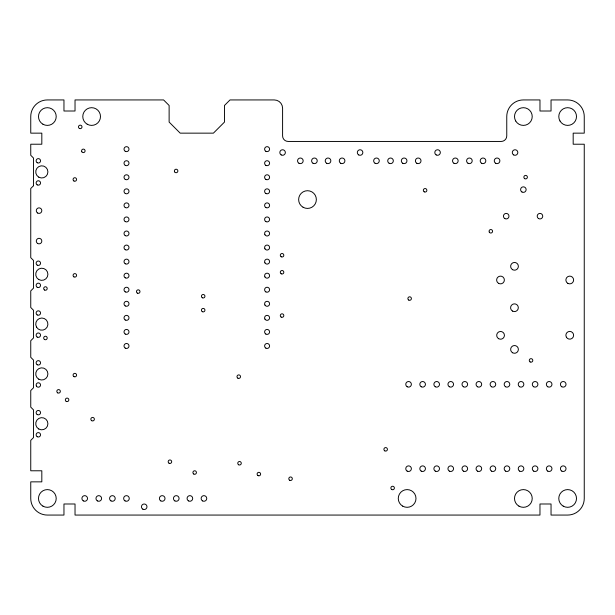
<?xml version="1.0" encoding="UTF-8"?>
<svg xmlns="http://www.w3.org/2000/svg" width="615" height="615" viewBox="0 0 615 615"><rect width="100%" height="100%" fill="white"/><g stroke="black" fill="none" stroke-linecap="round" stroke-linejoin="round"><path stroke-width="0.92" d="M33.518 185.73L30.75 188.498L30.75 257.685L33.518 260.453L33.518 288.127L30.75 290.895L30.75 307.5L33.518 310.268L33.518 337.943L30.75 340.71L30.75 357.315L33.518 360.082L33.518 387.757L30.75 390.525L30.75 407.13L33.518 409.898L33.518 437.573L30.75 440.34L30.75 470.783L41.82 470.783L41.82 481.853L30.75 481.853L30.75 498.458A16.605 16.605 0 0 0 47.355 515.062L63.96 515.062L63.96 503.993L75.03 503.993L75.03 515.062L539.97 515.062L539.97 503.993L551.04 503.993L551.04 515.062L567.645 515.062A16.605 16.605 0 0 0 584.25 498.458L584.25 144.218L573.18 144.218L573.18 133.148L584.25 133.148L584.25 116.543A16.605 16.605 0 0 0 567.645 99.938L551.04 99.938L551.04 111.008L539.97 111.008L539.97 99.938L523.365 99.938A16.605 16.605 0 0 0 506.76 116.543L506.76 135.915A5.535 5.535 0 0 1 501.225 141.45L288.127 141.45A5.535 5.535 0 0 1 282.593 135.915L282.593 108.24A8.303 8.303 0 0 0 274.29 99.938L230.01 99.938L224.475 105.472L224.475 122.078L213.405 133.148L180.195 133.148L169.125 122.078L169.125 105.472L163.59 99.938L75.03 99.938L75.03 111.008L63.96 111.008L63.96 99.938L47.355 99.938A16.605 16.605 0 0 0 30.75 116.543L30.75 133.148L41.82 133.148L41.82 144.218L30.75 144.218L30.75 155.288L33.518 158.055L33.518 185.73M42.927 124.215A8.856 8.856 0 0 0 56.211 116.543A8.856 8.856 0 0 0 42.927 108.87A8.856 8.856 0 0 0 42.927 124.215M42.927 506.13A8.856 8.856 0 0 0 56.211 498.458A8.856 8.856 0 0 0 42.927 490.785A8.856 8.856 0 0 0 42.927 506.13M66.212 401.372A1.76 1.76 0 0 0 68.849 399.85A1.76 1.76 0 0 0 66.212 398.328A1.76 1.76 0 0 0 66.212 401.372M563.217 506.13A8.856 8.856 0 0 0 576.501 498.458A8.856 8.856 0 0 0 563.217 490.785A8.856 8.856 0 0 0 563.217 506.13M57.702 392.87A1.76 1.76 0 0 0 60.347 391.348A1.76 1.76 0 0 0 57.702 389.818A1.76 1.76 0 0 0 57.702 392.87M477.455 386.758A2.814 2.814 0 0 0 481.676 384.329A2.814 2.814 0 0 0 477.455 381.892A2.814 2.814 0 0 0 477.455 386.758M559.973 120.971A8.856 8.856 0 0 0 575.317 120.971A8.856 8.856 0 0 0 567.645 107.687A8.856 8.856 0 0 0 559.973 120.971M491.516 386.758A2.814 2.814 0 0 0 495.736 384.329A2.814 2.814 0 0 0 491.516 381.892A2.814 2.814 0 0 0 491.516 386.758M402.702 506.13A8.856 8.856 0 0 0 415.986 498.458A8.856 8.856 0 0 0 402.702 490.785A8.856 8.856 0 0 0 402.702 506.13M518.937 506.13A8.856 8.856 0 0 0 532.221 498.458A8.856 8.856 0 0 0 518.937 490.785A8.856 8.856 0 0 0 518.937 506.13M515.693 120.971A8.856 8.856 0 0 0 531.037 120.971A8.856 8.856 0 0 0 523.365 107.687A8.856 8.856 0 0 0 515.693 120.971M303.072 207.24A8.856 8.856 0 0 0 316.356 199.568A8.856 8.856 0 0 0 303.072 191.895A8.856 8.856 0 0 0 303.072 207.24M566.392 337.22A3.875 3.875 0 0 0 573.103 337.22A3.875 3.875 0 0 0 569.751 331.408A3.875 3.875 0 0 0 566.392 337.22M463.402 386.758A2.814 2.814 0 0 0 467.615 384.329A2.814 2.814 0 0 0 463.402 381.892A2.814 2.814 0 0 0 463.402 386.758M87.207 124.215A8.856 8.856 0 0 0 100.491 116.543A8.856 8.856 0 0 0 87.207 108.87A8.856 8.856 0 0 0 87.207 124.215M391.747 489.525A1.76 1.76 0 0 0 394.392 488.002A1.76 1.76 0 0 0 391.747 486.48A1.76 1.76 0 0 0 391.747 489.525M384.782 450.857A1.76 1.76 0 0 0 387.427 449.334A1.76 1.76 0 0 0 384.782 447.812A1.76 1.76 0 0 0 384.782 450.857M142.834 509.159A2.768 2.768 0 0 0 146.985 506.76A2.768 2.768 0 0 0 142.834 504.362A2.768 2.768 0 0 0 142.834 509.159M37.669 213.036A2.768 2.768 0 0 0 41.82 210.638A2.768 2.768 0 0 0 37.669 208.239A2.768 2.768 0 0 0 37.669 213.036M37.669 243.479A2.768 2.768 0 0 0 41.82 241.08A2.768 2.768 0 0 0 37.669 238.682A2.768 2.768 0 0 0 37.669 243.479M513.679 154.919A2.768 2.768 0 0 0 517.83 152.52A2.768 2.768 0 0 0 513.679 150.121A2.768 2.768 0 0 0 513.679 154.919M436.189 154.919A2.768 2.768 0 0 0 440.34 152.52A2.768 2.768 0 0 0 436.189 150.121A2.768 2.768 0 0 0 436.189 154.919M358.699 154.919A2.768 2.768 0 0 0 362.85 152.52A2.768 2.768 0 0 0 358.699 150.121A2.768 2.768 0 0 0 358.699 154.919M281.209 154.919A2.768 2.768 0 0 0 285.36 152.52A2.768 2.768 0 0 0 281.209 150.121A2.768 2.768 0 0 0 281.209 154.919M567.814 283.346A3.875 3.875 0 0 0 573.626 279.994A3.875 3.875 0 0 0 567.814 276.635A3.875 3.875 0 0 0 567.814 283.346M81.81 151.744A1.76 1.76 0 0 0 84.855 151.744A1.76 1.76 0 0 0 83.333 149.107A1.76 1.76 0 0 0 81.81 151.744M73.946 181.002A1.76 1.76 0 0 0 76.583 179.472A1.76 1.76 0 0 0 73.946 177.95A1.76 1.76 0 0 0 73.946 181.002M73.946 276.881A1.76 1.76 0 0 0 76.583 275.359A1.76 1.76 0 0 0 73.946 273.836A1.76 1.76 0 0 0 73.946 276.881M257.977 475.603A1.76 1.76 0 0 0 260.622 474.08A1.76 1.76 0 0 0 257.977 472.558A1.76 1.76 0 0 0 257.977 475.603M169.056 463.233A1.76 1.76 0 0 0 171.693 461.711A1.76 1.76 0 0 0 169.056 460.189A1.76 1.76 0 0 0 169.056 463.233M289.68 480.246A1.76 1.76 0 0 0 292.317 478.716A1.76 1.76 0 0 0 289.68 477.194A1.76 1.76 0 0 0 289.68 480.246M91.727 420.706A1.76 1.76 0 0 0 94.372 419.176A1.76 1.76 0 0 0 91.727 417.654A1.76 1.76 0 0 0 91.727 420.706M73.946 376.626A1.76 1.76 0 0 0 76.583 375.104A1.76 1.76 0 0 0 73.946 373.582A1.76 1.76 0 0 0 73.946 376.626M489.302 232.163A1.76 1.76 0 0 0 492.346 232.163A1.76 1.76 0 0 0 490.824 229.526A1.76 1.76 0 0 0 489.302 232.163M193.794 474.057A1.76 1.76 0 0 0 196.431 472.535A1.76 1.76 0 0 0 193.794 471.005A1.76 1.76 0 0 0 193.794 474.057M237.867 378.179A1.76 1.76 0 0 0 240.511 376.657A1.76 1.76 0 0 0 237.867 375.127A1.76 1.76 0 0 0 237.867 378.179M281.178 273.79A1.76 1.76 0 0 0 283.815 272.261A1.76 1.76 0 0 0 281.178 270.738A1.76 1.76 0 0 0 281.178 273.79M281.178 256.778A1.76 1.76 0 0 0 283.815 255.256A1.76 1.76 0 0 0 281.178 253.734A1.76 1.76 0 0 0 281.178 256.778M137.345 293.124A1.76 1.76 0 0 0 139.989 291.595A1.76 1.76 0 0 0 137.345 290.072A1.76 1.76 0 0 0 137.345 293.124M530.153 361.935A1.76 1.76 0 0 0 532.798 360.413A1.76 1.76 0 0 0 530.153 358.891A1.76 1.76 0 0 0 530.153 361.935M281.178 317.086A1.76 1.76 0 0 0 283.815 315.564A1.76 1.76 0 0 0 281.178 314.042A1.76 1.76 0 0 0 281.178 317.086M202.304 311.682A1.76 1.76 0 0 0 204.941 310.16A1.76 1.76 0 0 0 202.304 308.63A1.76 1.76 0 0 0 202.304 311.682M79.358 128.42A1.76 1.76 0 0 0 81.995 126.898A1.76 1.76 0 0 0 79.358 125.375A1.76 1.76 0 0 0 79.358 128.42M174.599 171.846A1.76 1.76 0 0 0 177.643 171.846A1.76 1.76 0 0 0 176.121 169.21A1.76 1.76 0 0 0 174.599 171.846M408.76 300.082A1.76 1.76 0 0 0 411.397 298.552A1.76 1.76 0 0 0 408.76 297.03A1.76 1.76 0 0 0 408.76 300.082M202.304 297.76A1.76 1.76 0 0 0 204.941 296.238A1.76 1.76 0 0 0 202.304 294.716A1.76 1.76 0 0 0 202.304 297.76M44.557 339.518A1.76 1.76 0 0 0 47.201 337.989A1.76 1.76 0 0 0 44.557 336.466A1.76 1.76 0 0 0 44.557 339.518M44.557 290.026A1.76 1.76 0 0 0 47.201 288.504A1.76 1.76 0 0 0 44.557 286.982A1.76 1.76 0 0 0 44.557 290.026M238.643 464.779A1.76 1.76 0 0 0 241.288 463.256A1.76 1.76 0 0 0 238.643 461.734A1.76 1.76 0 0 0 238.643 464.779M524.741 178.681A1.76 1.76 0 0 0 527.386 177.158A1.76 1.76 0 0 0 524.741 175.629A1.76 1.76 0 0 0 524.741 178.681M424.219 191.826A1.76 1.76 0 0 0 426.864 190.304A1.76 1.76 0 0 0 424.219 188.774A1.76 1.76 0 0 0 424.219 191.826M97.37 500.894A2.814 2.814 0 0 0 101.59 498.458A2.814 2.814 0 0 0 97.37 496.021A2.814 2.814 0 0 0 97.37 500.894M83.309 500.894A2.814 2.814 0 0 0 87.53 498.458A2.814 2.814 0 0 0 83.309 496.021A2.814 2.814 0 0 0 83.309 500.894M202.535 500.894A2.814 2.814 0 0 0 206.755 498.458A2.814 2.814 0 0 0 202.535 496.021A2.814 2.814 0 0 0 202.535 500.894M188.474 500.894A2.814 2.814 0 0 0 192.695 498.458A2.814 2.814 0 0 0 188.474 496.021A2.814 2.814 0 0 0 188.474 500.894M174.86 500.894A2.814 2.814 0 0 0 179.08 498.458A2.814 2.814 0 0 0 174.86 496.021A2.814 2.814 0 0 0 174.86 500.894M160.799 500.894A2.814 2.814 0 0 0 165.02 498.458A2.814 2.814 0 0 0 160.799 496.021A2.814 2.814 0 0 0 160.799 500.894M125.045 500.894A2.814 2.814 0 0 0 129.265 498.458A2.814 2.814 0 0 0 125.045 496.021A2.814 2.814 0 0 0 125.045 500.894M110.984 500.894A2.814 2.814 0 0 0 115.205 498.458A2.814 2.814 0 0 0 110.984 496.021A2.814 2.814 0 0 0 110.984 500.894M512.572 269.678A3.875 3.875 0 0 0 518.384 266.318A3.875 3.875 0 0 0 512.572 262.966A3.875 3.875 0 0 0 512.572 269.678M512.518 311.075A3.875 3.875 0 0 0 518.33 307.723A3.875 3.875 0 0 0 512.518 304.364A3.875 3.875 0 0 0 512.518 311.075M512.572 352.756A3.875 3.875 0 0 0 518.384 349.397A3.875 3.875 0 0 0 512.572 346.045A3.875 3.875 0 0 0 512.572 352.756M498.565 283.346A3.875 3.875 0 0 0 504.377 279.994A3.875 3.875 0 0 0 498.565 276.635A3.875 3.875 0 0 0 498.565 283.346M498.627 338.696A3.875 3.875 0 0 0 504.438 335.344A3.875 3.875 0 0 0 498.627 331.985A3.875 3.875 0 0 0 498.627 338.696M504.823 218.571A2.768 2.768 0 0 0 508.974 216.173A2.768 2.768 0 0 0 504.823 213.774A2.768 2.768 0 0 0 504.823 218.571M521.981 192.003A2.768 2.768 0 0 0 526.133 189.605A2.768 2.768 0 0 0 521.981 187.206A2.768 2.768 0 0 0 521.981 192.003M538.586 218.571A2.768 2.768 0 0 0 542.738 216.173A2.768 2.768 0 0 0 538.586 213.774A2.768 2.768 0 0 0 538.586 218.571M481.607 163.259A2.814 2.814 0 0 0 485.827 160.822A2.814 2.814 0 0 0 481.607 158.386A2.814 2.814 0 0 0 481.607 163.259M495.667 163.259A2.814 2.814 0 0 0 499.887 160.822A2.814 2.814 0 0 0 495.667 158.386A2.814 2.814 0 0 0 495.667 163.259M453.932 163.259A2.814 2.814 0 0 0 458.152 160.822A2.814 2.814 0 0 0 453.932 158.386A2.814 2.814 0 0 0 453.932 163.259M467.992 163.259A2.814 2.814 0 0 0 472.212 160.822A2.814 2.814 0 0 0 467.992 158.386A2.814 2.814 0 0 0 467.992 163.259M402.733 163.259A2.814 2.814 0 0 0 406.953 160.822A2.814 2.814 0 0 0 402.733 158.386A2.814 2.814 0 0 0 402.733 163.259M416.793 163.259A2.814 2.814 0 0 0 421.014 160.822A2.814 2.814 0 0 0 416.793 158.386A2.814 2.814 0 0 0 416.793 163.259M375.058 163.259A2.814 2.814 0 0 0 379.278 160.822A2.814 2.814 0 0 0 375.058 158.386A2.814 2.814 0 0 0 375.058 163.259M389.118 163.259A2.814 2.814 0 0 0 393.339 160.822A2.814 2.814 0 0 0 389.118 158.386A2.814 2.814 0 0 0 389.118 163.259M326.627 163.259A2.814 2.814 0 0 0 330.847 160.822A2.814 2.814 0 0 0 326.627 158.386A2.814 2.814 0 0 0 326.627 163.259M340.687 163.259A2.814 2.814 0 0 0 344.907 160.822A2.814 2.814 0 0 0 340.687 158.386A2.814 2.814 0 0 0 340.687 163.259M298.952 163.259A2.814 2.814 0 0 0 303.172 160.822A2.814 2.814 0 0 0 298.952 158.386A2.814 2.814 0 0 0 298.952 163.259M313.012 163.259A2.814 2.814 0 0 0 317.232 160.822A2.814 2.814 0 0 0 313.012 158.386A2.814 2.814 0 0 0 313.012 163.259M561.81 386.758A2.814 2.814 0 0 0 566.031 384.329A2.814 2.814 0 0 0 561.81 381.892A2.814 2.814 0 0 0 561.81 386.758M547.75 386.758A2.814 2.814 0 0 0 551.97 384.329A2.814 2.814 0 0 0 547.75 381.892A2.814 2.814 0 0 0 547.75 386.758M533.697 386.758A2.814 2.814 0 0 0 537.91 384.329A2.814 2.814 0 0 0 533.697 381.892A2.814 2.814 0 0 0 533.697 386.758M519.637 386.758A2.814 2.814 0 0 0 523.849 384.329A2.814 2.814 0 0 0 519.637 381.892A2.814 2.814 0 0 0 519.637 386.758M505.576 386.758A2.814 2.814 0 0 0 509.797 384.329A2.814 2.814 0 0 0 505.576 381.892A2.814 2.814 0 0 0 505.576 386.758M449.342 386.758A2.814 2.814 0 0 0 453.555 384.329A2.814 2.814 0 0 0 449.342 381.892A2.814 2.814 0 0 0 449.342 386.758M435.282 386.758A2.814 2.814 0 0 0 439.502 384.329A2.814 2.814 0 0 0 435.282 381.892A2.814 2.814 0 0 0 435.282 386.758M421.221 386.758A2.814 2.814 0 0 0 425.442 384.329A2.814 2.814 0 0 0 421.221 381.892A2.814 2.814 0 0 0 421.221 386.758M407.161 386.758A2.814 2.814 0 0 0 411.381 384.329A2.814 2.814 0 0 0 407.161 381.892A2.814 2.814 0 0 0 407.161 386.758M407.161 471.113A2.814 2.814 0 0 0 411.381 468.676A2.814 2.814 0 0 0 407.161 466.247A2.814 2.814 0 0 0 407.161 471.113M421.221 471.113A2.814 2.814 0 0 0 425.442 468.676A2.814 2.814 0 0 0 421.221 466.247A2.814 2.814 0 0 0 421.221 471.113M435.282 471.113A2.814 2.814 0 0 0 439.502 468.676A2.814 2.814 0 0 0 435.282 466.247A2.814 2.814 0 0 0 435.282 471.113M449.342 471.113A2.814 2.814 0 0 0 453.555 468.676A2.814 2.814 0 0 0 449.342 466.247A2.814 2.814 0 0 0 449.342 471.113M463.402 471.113A2.814 2.814 0 0 0 467.615 468.676A2.814 2.814 0 0 0 463.402 466.247A2.814 2.814 0 0 0 463.402 471.113M477.455 471.113A2.814 2.814 0 0 0 481.676 468.676A2.814 2.814 0 0 0 477.455 466.247A2.814 2.814 0 0 0 477.455 471.113M491.516 471.113A2.814 2.814 0 0 0 495.736 468.676A2.814 2.814 0 0 0 491.516 466.247A2.814 2.814 0 0 0 491.516 471.113M505.576 471.113A2.814 2.814 0 0 0 509.797 468.676A2.814 2.814 0 0 0 505.576 466.247A2.814 2.814 0 0 0 505.576 471.113M519.637 471.113A2.814 2.814 0 0 0 523.849 468.676A2.814 2.814 0 0 0 519.637 466.247A2.814 2.814 0 0 0 519.637 471.113M533.697 471.113A2.814 2.814 0 0 0 537.91 468.676A2.814 2.814 0 0 0 533.697 466.247A2.814 2.814 0 0 0 533.697 471.113M547.75 471.113A2.814 2.814 0 0 0 551.97 468.676A2.814 2.814 0 0 0 547.75 466.247A2.814 2.814 0 0 0 547.75 471.113M561.81 471.113A2.814 2.814 0 0 0 566.031 468.676A2.814 2.814 0 0 0 561.81 466.247A2.814 2.814 0 0 0 561.81 471.113M125.26 151.298A2.491 2.491 0 0 0 128.996 149.145A2.491 2.491 0 0 0 125.26 146.985A2.491 2.491 0 0 0 125.26 151.298M125.26 193.479A2.491 2.491 0 0 0 128.996 191.319A2.491 2.491 0 0 0 125.26 189.166A2.491 2.491 0 0 0 125.26 193.479M125.26 207.539A2.491 2.491 0 0 0 128.996 205.379A2.491 2.491 0 0 0 125.26 203.219A2.491 2.491 0 0 0 125.26 207.539M125.26 249.713A2.491 2.491 0 0 0 128.996 247.553A2.491 2.491 0 0 0 125.26 245.4A2.491 2.491 0 0 0 125.26 249.713M265.849 193.479A2.491 2.491 0 0 0 269.585 191.319A2.491 2.491 0 0 0 265.849 189.166A2.491 2.491 0 0 0 265.849 193.479M265.849 179.419A2.491 2.491 0 0 0 269.585 177.258A2.491 2.491 0 0 0 265.849 175.106A2.491 2.491 0 0 0 265.849 179.419M265.849 207.539A2.491 2.491 0 0 0 269.585 205.379A2.491 2.491 0 0 0 265.849 203.219A2.491 2.491 0 0 0 265.849 207.539M125.26 179.419A2.491 2.491 0 0 0 128.996 177.258A2.491 2.491 0 0 0 125.26 175.106A2.491 2.491 0 0 0 125.26 179.419M125.26 263.774A2.491 2.491 0 0 0 128.996 261.613A2.491 2.491 0 0 0 125.26 259.461A2.491 2.491 0 0 0 125.26 263.774M125.26 277.834A2.491 2.491 0 0 0 128.996 275.674A2.491 2.491 0 0 0 125.26 273.514A2.491 2.491 0 0 0 125.26 277.834M125.26 291.887A2.491 2.491 0 0 0 128.996 289.734A2.491 2.491 0 0 0 125.26 287.574A2.491 2.491 0 0 0 125.26 291.887M125.26 334.068A2.491 2.491 0 0 0 128.996 331.908A2.491 2.491 0 0 0 125.26 329.755A2.491 2.491 0 0 0 125.26 334.068M125.26 348.128A2.491 2.491 0 0 0 128.996 345.968A2.491 2.491 0 0 0 125.26 343.808A2.491 2.491 0 0 0 125.26 348.128M264.934 248.798A2.491 2.491 0 0 0 269.255 248.798A2.491 2.491 0 0 0 267.095 245.062A2.491 2.491 0 0 0 264.934 248.798M264.934 234.746A2.491 2.491 0 0 0 269.255 234.746A2.491 2.491 0 0 0 267.095 231.009A2.491 2.491 0 0 0 264.934 234.746M265.849 221.592A2.491 2.491 0 0 0 269.585 219.44A2.491 2.491 0 0 0 265.849 217.28A2.491 2.491 0 0 0 265.849 221.592M264.934 276.919A2.491 2.491 0 0 0 269.255 276.919A2.491 2.491 0 0 0 267.095 273.183A2.491 2.491 0 0 0 264.934 276.919M264.934 262.859A2.491 2.491 0 0 0 269.255 262.859A2.491 2.491 0 0 0 267.095 259.123A2.491 2.491 0 0 0 264.934 262.859M264.934 305.04A2.491 2.491 0 0 0 269.255 305.04A2.491 2.491 0 0 0 267.095 301.304A2.491 2.491 0 0 0 264.934 305.04M265.849 291.887A2.491 2.491 0 0 0 269.585 289.734A2.491 2.491 0 0 0 265.849 287.574A2.491 2.491 0 0 0 265.849 291.887M265.849 348.128A2.491 2.491 0 0 0 269.585 345.968A2.491 2.491 0 0 0 265.849 343.808A2.491 2.491 0 0 0 265.849 348.128M265.849 165.358A2.491 2.491 0 0 0 269.585 163.206A2.491 2.491 0 0 0 265.849 161.045A2.491 2.491 0 0 0 265.849 165.358M125.26 165.358A2.491 2.491 0 0 0 128.996 163.206A2.491 2.491 0 0 0 125.26 161.045A2.491 2.491 0 0 0 125.26 165.358M125.26 305.947A2.491 2.491 0 0 0 128.996 303.795A2.491 2.491 0 0 0 125.26 301.634A2.491 2.491 0 0 0 125.26 305.947M125.26 221.592A2.491 2.491 0 0 0 128.996 219.44A2.491 2.491 0 0 0 125.26 217.28A2.491 2.491 0 0 0 125.26 221.592M125.26 320.008A2.491 2.491 0 0 0 128.996 317.847A2.491 2.491 0 0 0 125.26 315.695A2.491 2.491 0 0 0 125.26 320.008M125.26 235.653A2.491 2.491 0 0 0 128.996 233.5A2.491 2.491 0 0 0 125.26 231.34A2.491 2.491 0 0 0 125.26 235.653M265.849 151.298A2.491 2.491 0 0 0 269.585 149.145A2.491 2.491 0 0 0 265.849 146.985A2.491 2.491 0 0 0 265.849 151.298M264.934 319.093A2.491 2.491 0 0 0 269.255 319.093A2.491 2.491 0 0 0 267.095 315.357A2.491 2.491 0 0 0 264.934 319.093M265.849 334.068A2.491 2.491 0 0 0 269.585 331.908A2.491 2.491 0 0 0 265.849 329.755A2.491 2.491 0 0 0 265.849 334.068M37.223 436.719A2.214 2.214 0 0 0 40.544 434.805A2.214 2.214 0 0 0 37.223 432.891A2.214 2.214 0 0 0 37.223 436.719M37.223 414.579A2.214 2.214 0 0 0 40.544 412.665A2.214 2.214 0 0 0 37.223 410.751A2.214 2.214 0 0 0 37.223 414.579M38.776 429.009A6.089 6.089 0 0 0 47.909 423.735A6.089 6.089 0 0 0 38.776 418.461A6.089 6.089 0 0 0 38.776 429.009M36.416 386.097A2.214 2.214 0 0 0 40.252 386.097A2.214 2.214 0 0 0 38.33 382.776A2.214 2.214 0 0 0 36.416 386.097M37.223 364.764A2.214 2.214 0 0 0 40.544 362.85A2.214 2.214 0 0 0 37.223 360.936A2.214 2.214 0 0 0 37.223 364.764M38.776 379.194A6.089 6.089 0 0 0 47.909 373.92A6.089 6.089 0 0 0 38.776 368.646A6.089 6.089 0 0 0 38.776 379.194M37.223 337.089A2.214 2.214 0 0 0 40.544 335.175A2.214 2.214 0 0 0 37.223 333.261A2.214 2.214 0 0 0 37.223 337.089M37.223 314.949A2.214 2.214 0 0 0 40.544 313.035A2.214 2.214 0 0 0 37.223 311.121A2.214 2.214 0 0 0 37.223 314.949M36.546 327.149A6.089 6.089 0 0 0 47.094 327.149A6.089 6.089 0 0 0 41.82 318.017A6.089 6.089 0 0 0 36.546 327.149M37.223 287.274A2.214 2.214 0 0 0 40.544 285.36A2.214 2.214 0 0 0 37.223 283.446A2.214 2.214 0 0 0 37.223 287.274M37.223 265.134A2.214 2.214 0 0 0 40.544 263.22A2.214 2.214 0 0 0 37.223 261.306A2.214 2.214 0 0 0 37.223 265.134M38.776 279.564A6.089 6.089 0 0 0 47.909 274.29A6.089 6.089 0 0 0 38.776 269.016A6.089 6.089 0 0 0 38.776 279.564M37.223 184.877A2.214 2.214 0 0 0 40.544 182.963A2.214 2.214 0 0 0 37.223 181.048A2.214 2.214 0 0 0 37.223 184.877M37.223 162.737A2.214 2.214 0 0 0 40.544 160.822A2.214 2.214 0 0 0 37.223 158.908A2.214 2.214 0 0 0 37.223 162.737M38.776 177.166A6.089 6.089 0 0 0 47.909 171.893A6.089 6.089 0 0 0 38.776 166.619A6.089 6.089 0 0 0 38.776 177.166"/></g></svg>
